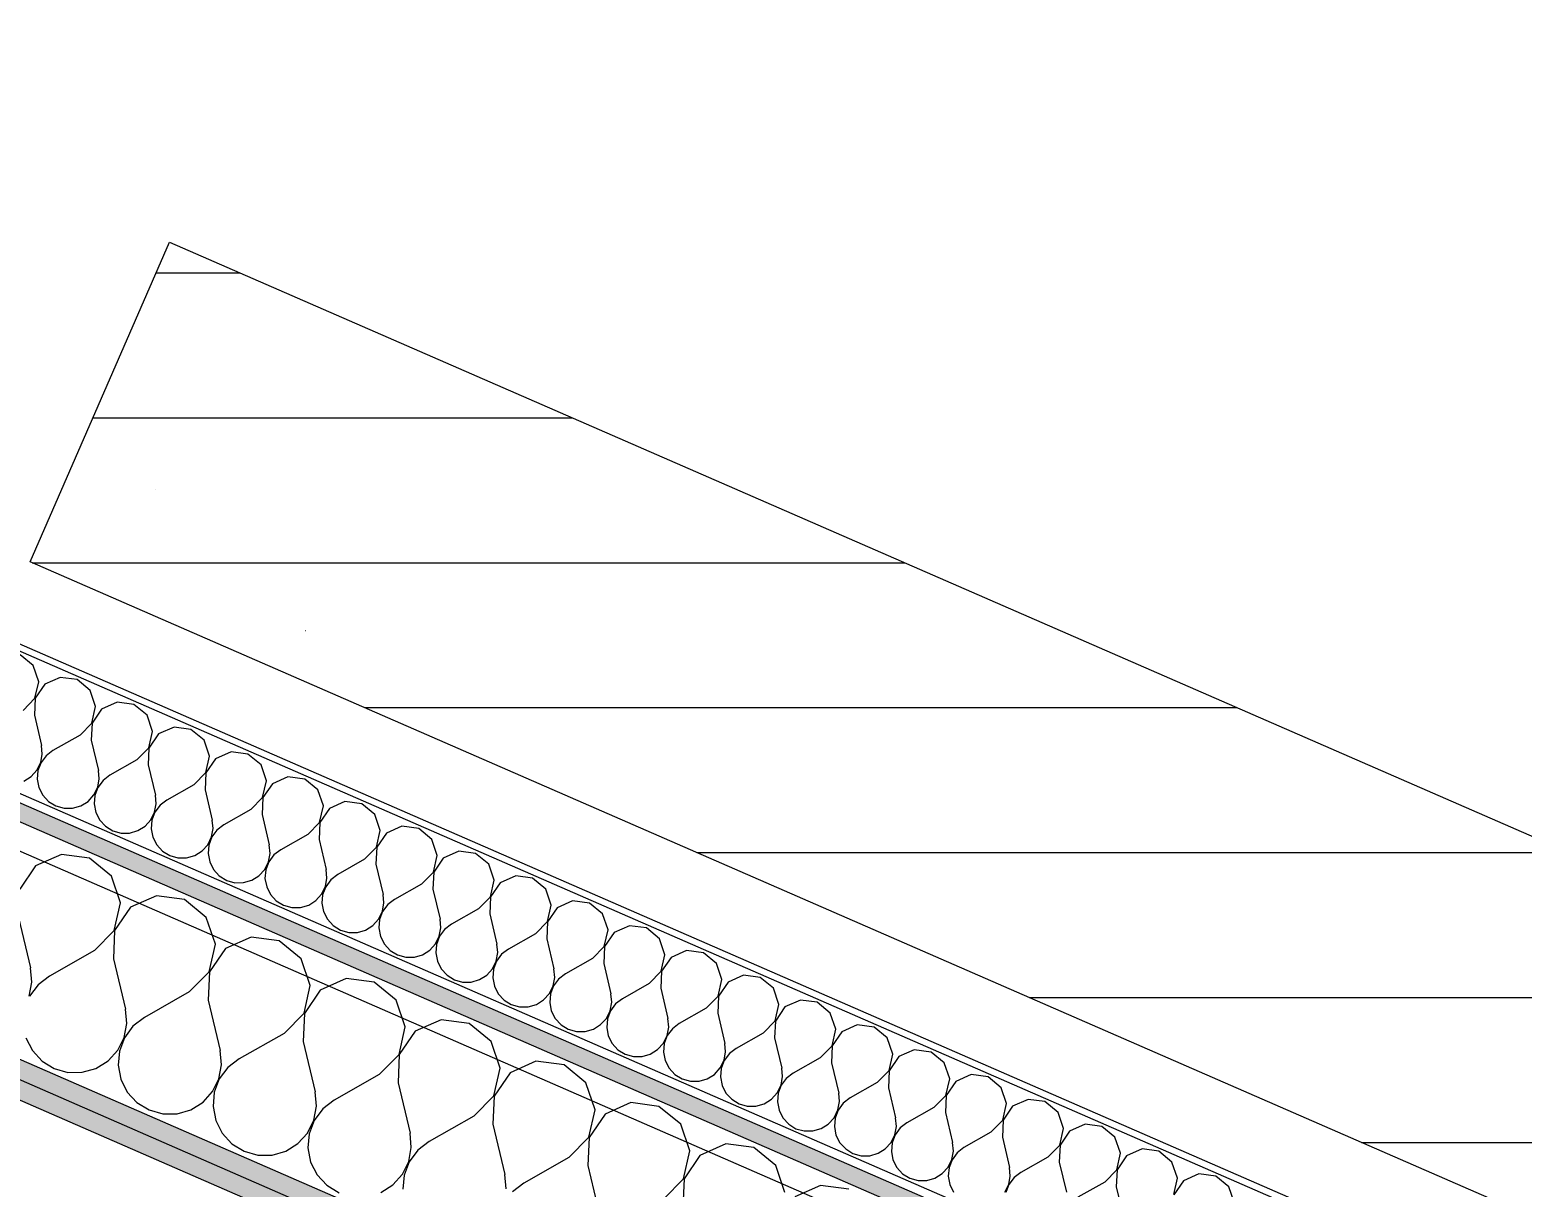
# Model space of a CAD drawing. Header units: millimetres. Extents: x -99530 to 1067232, y -97212 to 137997.
# Drawn here: x 54299 to 55329, y 2069 to 2868 of the extents above; entities that cross this region are included whole.
import ezdxf

# ---------------------------------------------------------------- set-up
doc = ezdxf.new("R2010")
doc.units = ezdxf.units.MM
doc.header["$MEASUREMENT"] = 0
for name, color, linetype, lineweight, true_color in [('A-95-M-SFS_Edge_Pen_No__252', 7, 'Continuous', 13, 0xe8e8e8), ('New_A-25-M_Wall_Ext_Pen_No__107', 7, 'Continuous', 15, 0xa6a6a6), ('New_A-25-M_Wall_Ext_Pen_No__147', 7, 'Continuous', 0, 0x606060)]:
    doc.layers.add(name, color=color, linetype=linetype, lineweight=lineweight, true_color=true_color)
for name, color, linetype, lineweight in [('G-10-P_Topo_Misc_Pen_No__1', 7, 'Continuous', 13), ('New_A-20-M_Hard_Landscape-Phase 1_Pen_No__1', 7, 'Continuous', 13), ('New_A-25-M_Wall_Ext_Pen_No__1', 7, 'Continuous', 13), ('New_A-25-M_Wall_Ext_Pen_No__150', 7, 'Continuous', 0), ('New_A-95-D_Dim_Grid.Dim_Pen_No__4', 7, 'Continuous', 20)]:
    doc.layers.add(name, color=color, linetype=linetype, lineweight=lineweight)
doc.layers.add('New_A-25-M_Wall_Ext', color=7, linetype='Continuous')
doc.layers.add('New_A-95-D_Dim_Grid.Dim', color=7, linetype='Continuous')
doc.styles.add('GENERATED_STYLE_4', font='')
doc.styles.get('GENERATED_STYLE_4').set_extended_font_data('Swis721 BT')
doc.dimstyles.new('GENERATED_STYLE__5', dxfattribs={"dimtxt": 300, "dimasz": 95, "dimexe": 0.18, "dimexo": 0, "dimgap": 0.09, "dimtad": 1, "dimdec": 0, "dimzin": 0, "dimdsep": 46, "dimtxsty": 'GENERATED_STYLE_4', "dimblk": 'ARROWHEAD_2', "dimblk1": 'ARROWHEAD_2', "dimblk2": 'ARROWHEAD_2', "dimcen": 0.09, "dimclrd": 7, "dimclre": 7, "dimclrt": 7, "dimadec": 0, "dimazin": 0, "dimtfac": 1, "dimtdec": 4, "dimtmove": 0, "dimatfit": 3, "dimfxl": 1, "dimtolj": 1, "dimtzin": 0, "dimarcsym": 0})

# ---------------------------------------------------------------- blocks, each defined once
blk = doc.blocks.new('*X272')
at = {"layer": 'New_A-25-M_Wall_Ext_Pen_No__107', "linetype": 'Continuous'}
for p, q in [((54301.3, 2429.1), (54292.3, 2436.5)), ((54305.1, 2418), (54301.3, 2429.1)), ((54319.9, 2420.9), (54309.3, 2416.2)), ((54331.6, 2419.4), (54319.9, 2420.9)), ((54302.5, 2406.6), (54305.1, 2418)), ((54309.3, 2416.2), (54302.7, 2406.5)), ((54340.6, 2411.9), (54331.6, 2419.4)), ((54344.4, 2400.8), (54340.6, 2411.9)), ((54294.3, 2398.2), (54302.5, 2406.6)), ((54302.7, 2406.5), (54302.1, 2394.8)), ((54341.8, 2389.4), (54344.4, 2400.8)), ((54359.2, 2403.8), (54348.5, 2399)), ((54370.8, 2402.2), (54359.2, 2403.8)), ((54379.9, 2394.8), (54370.8, 2402.2)), ((54302.1, 2394.8), (54307.1, 2373.9)), ((54333.6, 2381.1), (54341.8, 2389.4)), ((54341.9, 2389.4), (54341.4, 2377.7)), ((54348.5, 2399), (54341.9, 2389.4)), ((54383.7, 2383.7), (54379.9, 2394.8)), ((54333.6, 2381.1), (54314.9, 2370.5)), ((54381.1, 2372.3), (54383.7, 2383.7)), ((54387.8, 2381.9), (54381.2, 2372.2)), ((54398.5, 2386.7), (54387.8, 2381.9)), ((54410.1, 2385.1), (54398.5, 2386.7)), ((54419.2, 2377.7), (54410.1, 2385.1)), ((54307.6, 2368), (54307.1, 2373.9)), ((54314.9, 2370.5), (54310.2, 2366.9)), ((54341.4, 2377.7), (54346.4, 2356.8)), ((54372.8, 2364), (54381.1, 2372.3)), ((54381.2, 2372.2), (54380.7, 2360.5)), ((54423, 2366.6), (54419.2, 2377.7)), ((54437.8, 2369.5), (54427.1, 2364.8)), ((54449.4, 2368), (54437.8, 2369.5)), ((54303.9, 2356.9), (54306.5, 2362.2)), ((54306.7, 2362.2), (54304.6, 2356.6)), ((54306.5, 2362.2), (54307.6, 2368)), ((54310.2, 2366.9), (54306.7, 2362.2)), ((54372.8, 2364), (54354.2, 2353.4)), ((54380.7, 2360.5), (54385.6, 2339.7)), ((54420.4, 2355.2), (54423, 2366.6)), ((54427.1, 2364.8), (54420.5, 2355.1)), ((54458.5, 2360.5), (54449.4, 2368)), ((54462.2, 2349.5), (54458.5, 2360.5)), ((54294.9, 2349.4), (54300, 2352.6)), ((54300, 2352.6), (54303.9, 2356.9)), ((54304.6, 2356.6), (54304.1, 2350.7)), ((54304.1, 2350.7), (54305.2, 2344.9)), ((54345.8, 2345.1), (54346.9, 2350.9)), ((54349.5, 2349.8), (54346, 2345)), ((54346.9, 2350.9), (54346.4, 2356.8)), ((54354.2, 2353.4), (54349.5, 2349.8)), ((54412.1, 2346.8), (54420.4, 2355.2)), ((54420.5, 2355.1), (54420, 2343.4)), ((54459.6, 2338), (54462.2, 2349.5)), ((54466.4, 2347.6), (54459.8, 2338)), ((54477.1, 2352.4), (54466.4, 2347.6)), ((54488.7, 2350.8), (54477.1, 2352.4)), ((54497.7, 2343.4), (54488.7, 2350.8)), ((54305.2, 2344.9), (54307.9, 2339.7)), ((54307.9, 2339.7), (54311.9, 2335.3)), ((54339.2, 2335.4), (54343.2, 2339.8)), ((54343.2, 2339.8), (54345.8, 2345.1)), ((54343.9, 2339.5), (54343.4, 2333.6)), ((54346, 2345), (54343.9, 2339.5)), ((54386.2, 2333.8), (54385.6, 2339.7)), ((54412.1, 2346.8), (54393.5, 2336.2)), ((54420, 2343.4), (54424.9, 2322.5)), ((54451.4, 2329.7), (54459.6, 2338)), ((54459.8, 2338), (54459.3, 2326.3)), ((54501.5, 2332.3), (54497.7, 2343.4)), ((54311.9, 2335.3), (54316.9, 2332.2)), ((54316.9, 2332.2), (54322.6, 2330.6)), ((54322.6, 2330.6), (54328.5, 2330.7)), ((54328.5, 2330.7), (54334.2, 2332.3)), ((54334.2, 2332.3), (54339.2, 2335.4)), ((54343.4, 2333.6), (54344.5, 2327.8)), ((54344.5, 2327.8), (54347.2, 2322.5)), ((54382.5, 2322.7), (54385.1, 2328)), ((54385.3, 2327.9), (54383.2, 2322.4)), ((54385.1, 2328), (54386.2, 2333.8)), ((54388.8, 2332.7), (54385.3, 2327.9)), ((54393.5, 2336.2), (54388.8, 2332.7)), ((54451.4, 2329.7), (54432.8, 2319.1)), ((54498.9, 2320.9), (54501.5, 2332.3)), ((54505.7, 2330.5), (54499.1, 2320.8)), ((54516.4, 2335.3), (54505.7, 2330.5)), ((54528, 2333.7), (54516.4, 2335.3)), ((54537, 2326.3), (54528, 2333.7)), ((54347.2, 2322.5), (54351.2, 2318.2)), ((54351.2, 2318.2), (54356.2, 2315.1)), ((54373.5, 2315.2), (54378.5, 2318.3)), ((54378.5, 2318.3), (54382.5, 2322.7)), ((54383.2, 2322.4), (54382.7, 2316.5)), ((54425.5, 2316.7), (54424.9, 2322.5)), ((54432.8, 2319.1), (54428.1, 2315.5)), ((54459.3, 2326.3), (54464.2, 2305.4)), ((54490.7, 2312.6), (54498.9, 2320.9)), ((54499.1, 2320.8), (54498.6, 2309.1)), ((54540.8, 2315.2), (54537, 2326.3)), ((54555.7, 2318.2), (54545, 2313.4)), ((54567.3, 2316.6), (54555.7, 2318.2)), ((54356.2, 2315.1), (54361.9, 2313.5)), ((54361.9, 2313.5), (54367.8, 2313.5)), ((54367.8, 2313.5), (54373.5, 2315.2)), ((54382.7, 2316.5), (54383.8, 2310.7)), ((54383.8, 2310.7), (54386.5, 2305.4)), ((54421.8, 2305.5), (54424.4, 2310.8)), ((54424.6, 2310.8), (54422.5, 2305.2)), ((54424.4, 2310.8), (54425.5, 2316.7)), ((54428.1, 2315.5), (54424.6, 2310.8)), ((54490.7, 2312.6), (54472.1, 2302)), ((54498.6, 2309.1), (54503.5, 2288.3)), ((54538.2, 2303.8), (54540.8, 2315.2)), ((54545, 2313.4), (54538.4, 2303.7)), ((54576.3, 2309.1), (54567.3, 2316.6)), ((54580.1, 2298.1), (54576.3, 2309.1)), ((54386.5, 2305.4), (54390.5, 2301.1)), ((54390.5, 2301.1), (54395.5, 2298)), ((54395.5, 2298), (54401.2, 2296.4)), ((54401.2, 2296.4), (54407.1, 2296.4)), ((54407.1, 2296.4), (54412.8, 2298)), ((54412.8, 2298), (54417.8, 2301.2)), ((54417.8, 2301.2), (54421.8, 2305.5)), ((54422.5, 2305.2), (54422, 2299.4)), ((54422, 2299.4), (54423.1, 2293.6)), ((54463.7, 2293.7), (54464.8, 2299.5)), ((54467.4, 2298.4), (54463.8, 2293.6)), ((54464.8, 2299.5), (54464.2, 2305.4)), ((54472.1, 2302), (54467.4, 2298.4)), ((54530, 2295.4), (54538.2, 2303.8)), ((54538.4, 2303.7), (54537.8, 2292)), ((54577.5, 2286.6), (54580.1, 2298.1)), ((54584.2, 2296.3), (54577.7, 2286.6)), ((54594.9, 2301), (54584.2, 2296.3)), ((54606.5, 2299.5), (54594.9, 2301)), ((54615.6, 2292), (54606.5, 2299.5)), ((54423.1, 2293.6), (54425.7, 2288.3)), ((54425.7, 2288.3), (54429.7, 2283.9)), ((54457.1, 2284), (54461.1, 2288.4)), ((54461.1, 2288.4), (54463.7, 2293.7)), ((54461.7, 2288.1), (54461.2, 2282.2)), ((54463.8, 2293.6), (54461.7, 2288.1)), ((54504, 2282.4), (54503.5, 2288.3)), ((54530, 2295.4), (54511.4, 2284.9)), ((54537.8, 2292), (54542.8, 2271.2)), ((54569.3, 2278.3), (54577.5, 2286.6)), ((54577.7, 2286.6), (54577.1, 2274.9)), ((54619.4, 2280.9), (54615.6, 2292)), ((54429.7, 2283.9), (54434.8, 2280.8)), ((54434.8, 2280.8), (54440.5, 2279.2)), ((54440.5, 2279.2), (54446.4, 2279.3)), ((54446.4, 2279.3), (54452.1, 2280.9)), ((54452.1, 2280.9), (54457.1, 2284)), ((54461.2, 2282.2), (54462.4, 2276.4)), ((54462.4, 2276.4), (54465, 2271.1)), ((54500.3, 2271.3), (54503, 2276.6)), ((54503.1, 2276.5), (54501, 2271)), ((54503, 2276.6), (54504, 2282.4)), ((54506.7, 2281.3), (54503.1, 2276.5)), ((54511.4, 2284.9), (54506.7, 2281.3)), ((54569.3, 2278.3), (54550.6, 2267.7)), ((54616.8, 2269.5), (54619.4, 2280.9)), ((54623.5, 2279.1), (54616.9, 2269.4)), ((54634.2, 2283.9), (54623.5, 2279.1)), ((54645.8, 2282.3), (54634.2, 2283.9)), ((54654.9, 2274.9), (54645.8, 2282.3)), ((54465, 2271.1), (54469, 2266.8)), ((54469, 2266.8), (54474.1, 2263.7)), ((54491.4, 2263.8), (54496.4, 2266.9)), ((54496.4, 2266.9), (54500.3, 2271.3)), ((54501, 2271), (54500.5, 2265.1)), ((54542.3, 2259.5), (54543.3, 2265.3)), ((54543.3, 2265.3), (54542.8, 2271.2)), ((54550.6, 2267.7), (54545.9, 2264.1)), ((54577.1, 2274.9), (54582.1, 2254)), ((54608.6, 2261.2), (54616.8, 2269.5)), ((54616.9, 2269.4), (54616.4, 2257.7)), ((54658.7, 2263.8), (54654.9, 2274.9)), ((54673.5, 2266.8), (54662.8, 2262)), ((54685.1, 2265.2), (54673.5, 2266.8)), ((54474.1, 2263.7), (54479.8, 2262.1)), ((54479.8, 2262.1), (54485.7, 2262.1)), ((54485.7, 2262.1), (54491.4, 2263.8)), ((54500.5, 2265.1), (54501.6, 2259.3)), ((54501.6, 2259.3), (54504.3, 2254)), ((54539.6, 2254.2), (54542.3, 2259.5)), ((54542.4, 2259.4), (54540.3, 2253.9)), ((54545.9, 2264.1), (54542.4, 2259.4)), ((54608.6, 2261.2), (54589.9, 2250.6)), ((54616.4, 2257.7), (54621.3, 2236.9)), ((54656.1, 2252.4), (54658.7, 2263.8)), ((54662.8, 2262), (54656.2, 2252.3)), ((54694.2, 2257.8), (54685.1, 2265.2)), ((54698, 2246.7), (54694.2, 2257.8)), ((54504.3, 2254), (54508.3, 2249.7)), ((54508.3, 2249.7), (54513.4, 2246.6)), ((54513.4, 2246.6), (54519.1, 2245)), ((54519.1, 2245), (54525, 2245)), ((54525, 2245), (54530.6, 2246.6)), ((54530.6, 2246.6), (54535.7, 2249.8)), ((54535.7, 2249.8), (54539.6, 2254.2)), ((54540.3, 2253.9), (54539.8, 2248)), ((54539.8, 2248), (54540.9, 2242.2)), ((54581.5, 2242.3), (54582.6, 2248.1)), ((54585.2, 2247), (54581.7, 2242.3)), ((54582.6, 2248.1), (54582.1, 2254)), ((54589.9, 2250.6), (54585.2, 2247)), ((54647.8, 2244), (54656.1, 2252.4)), ((54656.2, 2252.3), (54655.7, 2240.6)), ((54695.3, 2235.3), (54698, 2246.7)), ((54702.1, 2244.9), (54695.5, 2235.2)), ((54712.8, 2249.6), (54702.1, 2244.9)), ((54724.4, 2248.1), (54712.8, 2249.6)), ((54733.4, 2240.6), (54724.4, 2248.1)), ((54540.9, 2242.2), (54543.6, 2236.9)), ((54543.6, 2236.9), (54547.6, 2232.5)), ((54574.9, 2232.6), (54578.9, 2237)), ((54578.9, 2237), (54581.5, 2242.3)), ((54579.6, 2236.7), (54579.1, 2230.8)), ((54581.7, 2242.3), (54579.6, 2236.7)), ((54621.9, 2231), (54621.3, 2236.9)), ((54647.8, 2244), (54629.2, 2233.5)), ((54655.7, 2240.6), (54660.6, 2219.8)), ((54687.1, 2226.9), (54695.3, 2235.3)), ((54695.5, 2235.2), (54695, 2223.5)), ((54737.2, 2229.5), (54733.4, 2240.6)), ((54547.6, 2232.5), (54552.6, 2229.4)), ((54552.6, 2229.4), (54558.3, 2227.9)), ((54558.3, 2227.9), (54564.3, 2227.9)), ((54564.3, 2227.9), (54569.9, 2229.5)), ((54569.9, 2229.5), (54574.9, 2232.6)), ((54579.1, 2230.8), (54580.2, 2225)), ((54580.2, 2225), (54582.9, 2219.8)), ((54618.2, 2219.9), (54620.8, 2225.2)), ((54621, 2225.1), (54618.9, 2219.6)), ((54620.8, 2225.2), (54621.9, 2231)), ((54624.5, 2229.9), (54621, 2225.1)), ((54629.2, 2233.5), (54624.5, 2229.9)), ((54687.1, 2226.9), (54668.5, 2216.3)), ((54734.6, 2218.1), (54737.2, 2229.5)), ((54741.4, 2227.7), (54734.8, 2218.1)), ((54752.1, 2232.5), (54741.4, 2227.7)), ((54763.7, 2230.9), (54752.1, 2232.5)), ((54772.7, 2223.5), (54763.7, 2230.9)), ((54582.9, 2219.8), (54586.9, 2215.4)), ((54586.9, 2215.4), (54591.9, 2212.3)), ((54609.2, 2212.4), (54614.2, 2215.5)), ((54614.2, 2215.5), (54618.2, 2219.9)), ((54618.9, 2219.6), (54618.4, 2213.7)), ((54660.1, 2208.1), (54661.2, 2213.9)), ((54661.2, 2213.9), (54660.6, 2219.8)), ((54668.5, 2216.3), (54663.8, 2212.7)), ((54695, 2223.5), (54699.9, 2202.6)), ((54726.4, 2209.8), (54734.6, 2218.1)), ((54734.8, 2218.1), (54734.3, 2206.4)), ((54776.5, 2212.4), (54772.7, 2223.5)), ((54791.4, 2215.4), (54780.7, 2210.6)), ((54803, 2213.8), (54791.4, 2215.4)), ((54812, 2206.4), (54803, 2213.8)), ((54591.9, 2212.3), (54597.6, 2210.7)), ((54597.6, 2210.7), (54603.5, 2210.7)), ((54603.5, 2210.7), (54609.2, 2212.4)), ((54618.4, 2213.7), (54619.5, 2207.9)), ((54619.5, 2207.9), (54622.2, 2202.6)), ((54657.5, 2202.8), (54660.1, 2208.1)), ((54660.3, 2208), (54658.2, 2202.5)), ((54663.8, 2212.7), (54660.3, 2208)), ((54726.4, 2209.8), (54707.8, 2199.2)), ((54734.3, 2206.4), (54739.2, 2185.5)), ((54773.9, 2201), (54776.5, 2212.4)), ((54780.7, 2210.6), (54774.1, 2200.9)), ((54815.8, 2195.3), (54812, 2206.4)), ((54622.2, 2202.6), (54626.2, 2198.3)), ((54626.2, 2198.3), (54631.2, 2195.2)), ((54631.2, 2195.2), (54636.9, 2193.6)), ((54636.9, 2193.6), (54642.8, 2193.6)), ((54642.8, 2193.6), (54648.5, 2195.3)), ((54648.5, 2195.3), (54653.5, 2198.4)), ((54653.5, 2198.4), (54657.5, 2202.8)), ((54658.2, 2202.5), (54657.7, 2196.6)), ((54657.7, 2196.6), (54658.8, 2190.8)), ((54699.4, 2190.9), (54700.5, 2196.7)), ((54703.1, 2195.6), (54699.6, 2190.9)), ((54700.5, 2196.7), (54699.9, 2202.6)), ((54707.8, 2199.2), (54703.1, 2195.6)), ((54765.7, 2192.7), (54773.9, 2201)), ((54774.1, 2200.9), (54773.6, 2189.2)), ((54813.2, 2183.9), (54815.8, 2195.3)), ((54820, 2193.5), (54813.4, 2183.8)), ((54830.7, 2198.2), (54820, 2193.5)), ((54842.3, 2196.7), (54830.7, 2198.2)), ((54851.3, 2189.2), (54842.3, 2196.7)), ((54658.8, 2190.8), (54661.5, 2185.5)), ((54661.5, 2185.5), (54665.5, 2181.1)), ((54692.8, 2181.3), (54696.8, 2185.6)), ((54696.8, 2185.6), (54699.4, 2190.9)), ((54697.5, 2185.3), (54697, 2179.4)), ((54699.6, 2190.9), (54697.5, 2185.3)), ((54739.8, 2179.6), (54739.2, 2185.5)), ((54765.7, 2192.7), (54747.1, 2182.1)), ((54773.6, 2189.2), (54778.5, 2168.4)), ((54805, 2175.5), (54813.2, 2183.9)), ((54813.4, 2183.8), (54812.8, 2172.1)), ((54855.1, 2178.2), (54851.3, 2189.2)), ((54665.5, 2181.1), (54670.5, 2178.1)), ((54670.5, 2178.1), (54676.2, 2176.5)), ((54676.2, 2176.5), (54682.1, 2176.5)), ((54682.1, 2176.5), (54687.8, 2178.1)), ((54687.8, 2178.1), (54692.8, 2181.3)), ((54697, 2179.4), (54698.1, 2173.6)), ((54698.1, 2173.6), (54700.7, 2168.4)), ((54736.1, 2168.5), (54738.7, 2173.8)), ((54738.8, 2173.7), (54736.7, 2168.2)), ((54738.7, 2173.8), (54739.8, 2179.6)), ((54742.4, 2178.5), (54738.8, 2173.7)), ((54747.1, 2182.1), (54742.4, 2178.5)), ((54805, 2175.5), (54786.3, 2164.9)), ((54852.5, 2166.7), (54855.1, 2178.2)), ((54859.2, 2176.3), (54852.6, 2166.7)), ((54869.9, 2181.1), (54859.2, 2176.3)), ((54881.5, 2179.5), (54869.9, 2181.1)), ((54890.6, 2172.1), (54881.5, 2179.5)), ((54700.7, 2168.4), (54704.7, 2164)), ((54704.7, 2164), (54709.8, 2160.9)), ((54727.1, 2161), (54732.1, 2164.1)), ((54732.1, 2164.1), (54736.1, 2168.5)), ((54736.7, 2168.2), (54736.2, 2162.3)), ((54736.2, 2162.3), (54737.4, 2156.5)), ((54778, 2156.7), (54779, 2162.5)), ((54779, 2162.5), (54778.5, 2168.4)), ((54786.3, 2164.9), (54781.7, 2161.3)), ((54812.8, 2172.1), (54817.8, 2151.2)), ((54844.3, 2158.4), (54852.5, 2166.7)), ((54852.6, 2166.7), (54852.1, 2155)), ((54894.4, 2161), (54890.6, 2172.1)), ((54909.2, 2164), (54898.5, 2159.2)), ((54920.8, 2162.4), (54909.2, 2164)), ((54929.9, 2155), (54920.8, 2162.4)), ((54709.8, 2160.9), (54715.5, 2159.3)), ((54715.5, 2159.3), (54721.4, 2159.4)), ((54721.4, 2159.4), (54727.1, 2161)), ((54737.4, 2156.5), (54740, 2151.2)), ((54775.3, 2151.4), (54778, 2156.7)), ((54778.1, 2156.6), (54776, 2151.1)), ((54781.7, 2161.3), (54778.1, 2156.6)), ((54844.3, 2158.4), (54825.6, 2147.8)), ((54852.1, 2155), (54857.1, 2134.1)), ((54891.8, 2149.6), (54894.4, 2161)), ((54898.5, 2159.2), (54891.9, 2149.5)), ((54933.7, 2143.9), (54929.9, 2155)), ((54740, 2151.2), (54744, 2146.9)), ((54744, 2146.9), (54749.1, 2143.8)), ((54749.1, 2143.8), (54754.8, 2142.2)), ((54754.8, 2142.2), (54760.7, 2142.2)), ((54760.7, 2142.2), (54766.4, 2143.9)), ((54766.4, 2143.9), (54771.4, 2147)), ((54771.4, 2147), (54775.3, 2151.4)), ((54776, 2151.1), (54775.5, 2145.2)), ((54775.5, 2145.2), (54776.6, 2139.4)), ((54817.3, 2139.5), (54818.3, 2145.4)), ((54820.9, 2144.2), (54817.4, 2139.5)), ((54818.3, 2145.4), (54817.8, 2151.2)), ((54825.6, 2147.8), (54820.9, 2144.2)), ((54883.6, 2141.3), (54891.8, 2149.6)), ((54891.9, 2149.5), (54891.4, 2137.8)), ((54931.1, 2132.5), (54933.7, 2143.9)), ((54937.8, 2142.1), (54931.2, 2132.4)), ((54948.5, 2146.9), (54937.8, 2142.1)), ((54960.1, 2145.3), (54948.5, 2146.9)), ((54969.2, 2137.8), (54960.1, 2145.3)), ((54776.6, 2139.4), (54779.3, 2134.1)), ((54779.3, 2134.1), (54783.3, 2129.8)), ((54810.7, 2129.9), (54814.6, 2134.2)), ((54814.6, 2134.2), (54817.3, 2139.5)), ((54815.3, 2133.9), (54814.8, 2128.1)), ((54817.4, 2139.5), (54815.3, 2133.9)), ((54857.6, 2128.2), (54857.1, 2134.1)), ((54883.6, 2141.3), (54864.9, 2130.7)), ((54891.4, 2137.8), (54896.3, 2117)), ((54922.8, 2124.1), (54931.1, 2132.5)), ((54931.2, 2132.4), (54930.7, 2120.7)), ((54972.9, 2126.8), (54969.2, 2137.8)), ((54783.3, 2129.8), (54788.4, 2126.7)), ((54788.4, 2126.7), (54794, 2125.1)), ((54794, 2125.1), (54800, 2125.1)), ((54800, 2125.1), (54805.6, 2126.7)), ((54805.6, 2126.7), (54810.7, 2129.9)), ((54814.8, 2128.1), (54815.9, 2122.3)), ((54815.9, 2122.3), (54818.6, 2117)), ((54853.9, 2117.1), (54856.5, 2122.4)), ((54856.7, 2122.3), (54854.6, 2116.8)), ((54856.5, 2122.4), (54857.6, 2128.2)), ((54860.2, 2127.1), (54856.7, 2122.3)), ((54864.9, 2130.7), (54860.2, 2127.1)), ((54922.8, 2124.1), (54904.2, 2113.6)), ((54970.3, 2115.3), (54972.9, 2126.8)), ((54977.1, 2125), (54970.5, 2115.3)), ((54987.8, 2129.7), (54977.1, 2125)), ((54999.4, 2128.2), (54987.8, 2129.7)), ((55008.4, 2120.7), (54999.4, 2128.2)), ((54818.6, 2117), (54822.6, 2112.6)), ((54822.6, 2112.6), (54827.6, 2109.5)), ((54844.9, 2109.6), (54849.9, 2112.7)), ((54849.9, 2112.7), (54853.9, 2117.1)), ((54854.6, 2116.8), (54854.1, 2110.9)), ((54854.1, 2110.9), (54855.2, 2105.1)), ((54895.8, 2105.3), (54896.9, 2111.1)), ((54896.9, 2111.1), (54896.3, 2117)), ((54904.2, 2113.6), (54899.5, 2110)), ((54930.7, 2120.7), (54935.6, 2099.9)), ((54962.1, 2107), (54970.3, 2115.3)), ((54970.5, 2115.3), (54970, 2103.6)), ((55012.2, 2109.6), (55008.4, 2120.7)), ((55027.1, 2112.6), (55016.4, 2107.8)), ((55038.7, 2111), (55027.1, 2112.6)), ((55047.7, 2103.6), (55038.7, 2111)), ((54827.6, 2109.5), (54833.3, 2107.9)), ((54833.3, 2107.9), (54839.2, 2108)), ((54839.2, 2108), (54844.9, 2109.6)), ((54855.2, 2105.1), (54857.9, 2099.8)), ((54893.2, 2100), (54895.8, 2105.3)), ((54896, 2105.2), (54893.9, 2099.7)), ((54899.5, 2110), (54896, 2105.2)), ((54962.1, 2107), (54943.5, 2096.4)), ((54970, 2103.6), (54974.9, 2082.7)), ((55009.6, 2098.2), (55012.2, 2109.6)), ((55016.4, 2107.8), (55009.8, 2098.1)), ((55051.5, 2092.5), (55047.7, 2103.6)), ((54857.9, 2099.8), (54861.9, 2095.5)), ((54861.9, 2095.5), (54866.9, 2092.4)), ((54866.9, 2092.4), (54872.6, 2090.8)), ((54872.6, 2090.8), (54878.5, 2090.8)), ((54878.5, 2090.8), (54884.2, 2092.5)), ((54884.2, 2092.5), (54889.2, 2095.6)), ((54889.2, 2095.6), (54893.2, 2100)), ((54893.9, 2099.7), (54893.4, 2093.8)), ((54893.4, 2093.8), (54894.5, 2088)), ((54935.1, 2088.2), (54936.2, 2094)), ((54938.8, 2092.8), (54935.3, 2088.1)), ((54936.2, 2094), (54935.6, 2099.9)), ((54943.5, 2096.4), (54938.8, 2092.8)), ((55001.4, 2089.9), (55009.6, 2098.2)), ((55009.8, 2098.1), (55009.3, 2086.4)), ((55048.9, 2081.1), (55051.5, 2092.5)), ((55055.7, 2090.7), (55049.1, 2081)), ((55066.4, 2095.5), (55055.7, 2090.7)), ((55078, 2093.9), (55066.4, 2095.5)), ((55087, 2086.5), (55078, 2093.9)), ((54894.5, 2088), (54897.2, 2082.7)), ((54897.2, 2082.7), (54901.2, 2078.4)), ((54928.5, 2078.5), (54932.5, 2082.9)), ((54932.5, 2082.9), (54935.1, 2088.2)), ((54933.2, 2082.6), (54932.7, 2076.7)), ((54935.3, 2088.1), (54933.2, 2082.6)), ((54975.5, 2076.8), (54974.9, 2082.7)), ((55001.4, 2089.9), (54982.8, 2079.3)), ((55009.3, 2086.4), (55014.2, 2065.6)), ((55040.7, 2072.7), (55048.9, 2081.1)), ((55049.1, 2081), (55048.5, 2069.3)), ((55090.8, 2075.4), (55087, 2086.5)), ((54901.2, 2078.4), (54906.2, 2075.3)), ((54906.2, 2075.3), (54911.9, 2073.7)), ((54911.9, 2073.7), (54917.8, 2073.7)), ((54917.8, 2073.7), (54923.5, 2075.3)), ((54923.5, 2075.3), (54928.5, 2078.5)), ((54932.7, 2076.7), (54933.8, 2070.9)), ((54933.8, 2070.9), (54936.4, 2065.6)), ((54971.8, 2065.7), (54974.4, 2071)), ((54974.5, 2071), (54972.5, 2065.4)), ((54974.4, 2071), (54975.5, 2076.8)), ((54978.1, 2075.7), (54974.5, 2071)), ((54982.8, 2079.3), (54978.1, 2075.7)), ((55040.7, 2072.7), (55022.1, 2062.2)), ((55088.2, 2064), (55090.8, 2075.4)), ((55094.9, 2073.6), (55088.4, 2063.9)), ((55105.6, 2078.3), (55094.9, 2073.6)), ((55117.2, 2076.8), (55105.6, 2078.3)), ((55126.3, 2069.3), (55117.2, 2076.8)), ((55048.5, 2069.3), (55053.5, 2048.5)), ((55130.1, 2058.2), (55126.3, 2069.3))]:
    blk.add_line(p, q, dxfattribs=at)
blk = doc.blocks.new('*X273')
at = {"layer": 'New_A-25-M_Wall_Ext_Pen_No__150', "linetype": 'Continuous'}
for p, q in [((54320.9, 2298.8), (54303, 2290.9)), ((54340.2, 2296.2), (54320.9, 2298.8)), ((54355.3, 2283.8), (54340.2, 2296.2)), ((54303, 2290.9), (54292, 2274.8)), ((54361.6, 2265.4), (54355.3, 2283.8)), ((54357.2, 2246.3), (54361.6, 2265.4)), ((54386.3, 2270.3), (54368.5, 2262.3)), ((54405.7, 2267.7), (54386.3, 2270.3)), ((54420.7, 2255.3), (54405.7, 2267.7)), ((54291.2, 2255.3), (54299.4, 2220.5)), ((54368.5, 2262.3), (54357.5, 2246.2)), ((54427.1, 2236.8), (54420.7, 2255.3)), ((54343.5, 2232.4), (54357.2, 2246.3)), ((54357.5, 2246.2), (54356.6, 2226.7)), ((54422.7, 2217.8), (54427.1, 2236.8)), ((54451.8, 2241.7), (54434, 2233.8)), ((54471.1, 2239.1), (54451.8, 2241.7)), ((54486.2, 2226.7), (54471.1, 2239.1)), ((54343.5, 2232.4), (54312.5, 2214.8)), ((54356.6, 2226.7), (54364.9, 2192)), ((54434, 2233.8), (54423, 2217.7)), ((54492.5, 2208.3), (54486.2, 2226.7)), ((54300.3, 2210.7), (54299.4, 2220.5)), ((54312.5, 2214.8), (54304.7, 2208.8)), ((54409, 2203.9), (54422.7, 2217.8)), ((54423, 2217.7), (54422.1, 2198.2)), ((54298.5, 2201), (54300.3, 2210.7)), ((54304.7, 2208.8), (54298.8, 2200.9)), ((54409, 2203.9), (54378, 2186.2)), ((54488.2, 2189.2), (54492.5, 2208.3)), ((54499.4, 2205.2), (54488.5, 2189.1)), ((54517.3, 2213.2), (54499.4, 2205.2)), ((54536.6, 2210.6), (54517.3, 2213.2)), ((54551.7, 2198.2), (54536.6, 2210.6)), ((54422.1, 2198.2), (54430.3, 2163.4)), ((54558, 2179.7), (54551.7, 2198.2)), ((54365.8, 2182.1), (54364.9, 2192)), ((54378, 2186.2), (54370.1, 2180.2)), ((54474.5, 2175.3), (54488.2, 2189.2)), ((54488.5, 2189.1), (54487.6, 2169.6)), ((54582.8, 2184.6), (54564.9, 2176.7)), ((54602.1, 2182), (54582.8, 2184.6)), ((54364, 2172.5), (54365.8, 2182.1)), ((54370.1, 2180.2), (54364.3, 2172.3)), ((54474.5, 2175.3), (54443.4, 2157.7)), ((54553.7, 2160.7), (54558, 2179.7)), ((54564.9, 2176.7), (54553.9, 2160.6)), ((54617.2, 2169.6), (54602.1, 2182)), ((54296.3, 2172.2), (54300.8, 2163.4)), ((54300.8, 2163.4), (54307.4, 2156.1)), ((54353, 2156.3), (54359.6, 2163.6)), ((54359.6, 2163.6), (54364, 2172.5)), ((54360.8, 2163.1), (54359.9, 2153.3)), ((54364.3, 2172.3), (54360.8, 2163.1)), ((54431.3, 2153.6), (54430.3, 2163.4)), ((54487.6, 2169.6), (54495.8, 2134.9)), ((54623.5, 2151.2), (54617.2, 2169.6)), ((54307.4, 2156.1), (54315.8, 2151)), ((54344.6, 2151.1), (54353, 2156.3)), ((54359.9, 2153.3), (54361.8, 2143.6)), ((54429.5, 2143.9), (54431.3, 2153.6)), ((54443.4, 2157.7), (54435.6, 2151.7)), ((54540, 2146.8), (54553.7, 2160.7)), ((54553.9, 2160.6), (54553.1, 2141.1)), ((54648.2, 2156.1), (54630.4, 2148.1)), ((54667.6, 2153.5), (54648.2, 2156.1)), ((54682.6, 2141.1), (54667.6, 2153.5)), ((54315.8, 2151), (54325.3, 2148.3)), ((54325.3, 2148.3), (54335.2, 2148.4)), ((54335.2, 2148.4), (54344.6, 2151.1)), ((54361.8, 2143.6), (54366.2, 2134.8)), ((54425.1, 2135.1), (54429.5, 2143.9)), ((54429.7, 2143.8), (54426.2, 2134.6)), ((54435.6, 2151.7), (54429.7, 2143.8)), ((54540, 2146.8), (54508.9, 2129.1)), ((54619.1, 2132.1), (54623.5, 2151.2)), ((54630.4, 2148.1), (54619.4, 2132)), ((54366.2, 2134.8), (54372.9, 2127.6)), ((54418.5, 2127.8), (54425.1, 2135.1)), ((54426.2, 2134.6), (54425.4, 2124.8)), ((54496.7, 2125), (54495.8, 2134.9)), ((54553.1, 2141.1), (54561.3, 2106.3)), ((54605.4, 2118.2), (54619.1, 2132.1)), ((54619.4, 2132), (54618.5, 2112.5)), ((54689, 2122.6), (54682.6, 2141.1)), ((54372.9, 2127.6), (54381.3, 2122.4)), ((54381.3, 2122.4), (54390.8, 2119.8)), ((54400.6, 2119.8), (54410.1, 2122.6)), ((54410.1, 2122.6), (54418.5, 2127.8)), ((54425.4, 2124.8), (54427.3, 2115.1)), ((54494.9, 2115.4), (54496.7, 2125)), ((54501.1, 2123.1), (54495.2, 2115.2)), ((54508.9, 2129.1), (54501.1, 2123.1)), ((54684.6, 2103.6), (54689, 2122.6)), ((54713.7, 2127.5), (54695.9, 2119.6)), ((54733, 2124.9), (54713.7, 2127.5)), ((54748.1, 2112.5), (54733, 2124.9)), ((54390.8, 2119.8), (54400.6, 2119.8)), ((54427.3, 2115.1), (54431.7, 2106.3)), ((54490.6, 2106.5), (54494.9, 2115.4)), ((54495.2, 2115.2), (54491.7, 2106)), ((54605.4, 2118.2), (54574.4, 2100.6)), ((54618.5, 2112.5), (54626.8, 2077.8)), ((54695.9, 2119.6), (54684.9, 2103.5)), ((54754.4, 2094.1), (54748.1, 2112.5)), ((54431.7, 2106.3), (54438.4, 2099)), ((54484, 2099.2), (54490.6, 2106.5)), ((54491.7, 2106), (54490.9, 2096.2)), ((54562.2, 2096.5), (54561.3, 2106.3)), ((54574.4, 2100.6), (54566.6, 2094.6)), ((54670.9, 2089.7), (54684.6, 2103.6)), ((54684.9, 2103.5), (54684, 2084)), ((54438.4, 2099), (54446.8, 2093.9)), ((54446.8, 2093.9), (54456.3, 2091.2)), ((54456.3, 2091.2), (54466.1, 2091.3)), ((54466.1, 2091.3), (54475.6, 2094)), ((54475.6, 2094), (54484, 2099.2)), ((54490.9, 2096.2), (54492.7, 2086.5)), ((54560.4, 2086.8), (54562.2, 2096.5)), ((54566.6, 2094.6), (54560.7, 2086.7)), ((54750.1, 2075), (54754.4, 2094.1)), ((54761.3, 2091), (54750.4, 2074.9)), ((54779.2, 2099), (54761.3, 2091)), ((54798.5, 2096.4), (54779.2, 2099)), ((54813.6, 2084), (54798.5, 2096.4)), ((54492.7, 2086.5), (54497.2, 2077.7)), ((54556, 2078), (54560.4, 2086.8)), ((54560.7, 2086.7), (54557.2, 2077.5)), ((54670.9, 2089.7), (54639.9, 2072)), ((54684, 2084), (54692.2, 2049.2)), ((54819.9, 2065.5), (54813.6, 2084)), ((54497.2, 2077.7), (54503.9, 2070.5)), ((54503.9, 2070.5), (54512.3, 2065.3)), ((54541.1, 2065.5), (54549.4, 2070.7)), ((54549.4, 2070.7), (54556, 2078)), ((54557.2, 2077.5), (54556.3, 2067.7)), ((54627.7, 2067.9), (54626.8, 2077.8)), ((54639.9, 2072), (54632, 2066)), ((54736.4, 2061.1), (54750.1, 2075)), ((54750.4, 2074.9), (54749.5, 2055.4)), ((54844.6, 2070.4), (54826.8, 2062.5)), ((54864, 2067.8), (54844.6, 2070.4))]:
    blk.add_line(p, q, dxfattribs=at)
blk = doc.blocks.new('Wall_42_1', base_point=(55197.4, 1734.3))
at = {"layer": 'New_A-25-M_Wall_Ext', "linetype": 'Continuous', "lineweight": 0, "true_color": 0x000000}
h = blk.add_hatch(dxfattribs=at)
h.set_pattern_fill('Plaster_0001', color=178, style=0, pattern_type=2)
h.set_pattern_definition([(0, (0, 0), (0, 173.2051), [0, -100]), (0, (50, 86.6), (0, 173.2051), [0, -100])])
h.paths.add_polyline_path([(55312.7, 1998.8), (54277.2, 2450.3), (54275.4, 2446.2), (55310.9, 1994.6)])
at = {"layer": 'New_A-25-M_Wall_Ext_Pen_No__107', "linetype": 'Continuous'}
for points in [[(54167, 2197.8), (55202.6, 1746.2), (55207.8, 1758.2), (54172.2, 2209.7)], [(54161.8, 2185.9), (55197.4, 1734.3), (55202.6, 1746.2), (54167, 2197.8)]]:
    blk.add_hatch(color=256, dxfattribs=at).paths.add_polyline_path(points)
at = {"layer": 'New_A-25-M_Wall_Ext_Pen_No__147', "linetype": 'Continuous'}
blk.add_hatch(color=256, dxfattribs=at).paths.add_polyline_path([(55272.6, 1906.6), (54237, 2358.2), (54232.2, 2347.2), (55267.8, 1895.6)])
at = {"layer": 'New_A-25-M_Wall_Ext_Pen_No__1', "linetype": 'Continuous'}
for p, q in [((55310.9, 1994.6), (54275.4, 2446.2)), ((55272.6, 1906.6), (54237, 2358.2)), ((55275, 1912.1), (54239.4, 2363.7)), ((55267.8, 1895.6), (54232.2, 2347.2)), ((54172.2, 2209.7), (55207.8, 1758.2)), ((54167, 2197.8), (55202.6, 1746.2))]:
    blk.add_line(p, q, dxfattribs=at)
at = {"layer": 'New_A-25-M_Wall_Ext_Pen_No__1', "linetype": 'Continuous', "flags": 128}
for points in [[(55312.7, 1998.8), (54277.2, 2450.3)], [(54161.8, 2185.9), (55197.4, 1734.3)]]:
    blk.add_lwpolyline(points, dxfattribs=at)
at = {"layer": 'New_A-25-M_Wall_Ext', "color": 250, "lineweight": 50, "true_color": 0x2a2a2a}
for name in ['*X272', '*X273']:
    blk.add_blockref(name, (0, 0), dxfattribs=at)
blk = doc.blocks.new('*D459')
at = {"layer": 'New_A-95-D_Dim_Grid.Dim_Pen_No__4', "linetype": 'Continuous'}
for p, q in [((54402.8, 3851.8), (54477.7, 4023.6)), ((54498.3, 3980.6), (54382.2, 3894.8)), ((54384.2, 3962.1), (54440.2, 3937.7)), ((54440.2, 3937.7), (62690.1, 340.4)), ((62748.1, 383.2), (62632, 297.5))]:
    blk.add_line(p, q, dxfattribs=at)
at = {"layer": 'New_A-95-D_Dim_Grid.Dim_Pen_No__4', "insert": (58103.4, 2405.8), "char_height": 300, "attachment_point": 7, "rotation": 336.4404, "style": 'GENERATED_STYLE_4'}
blk.add_mtext('\\A1;{\\fSwis721 BT|b0|i0|c0|p34;9,000}', dxfattribs=at)
blk = doc.blocks.new('ARROWHEAD_2')
at = {"color": 0, "linetype": 'Continuous', "lineweight": 0}
for p, q in [((-0.378, -0.655), (0.378, 0.655)), ((0, 0), (-1, 0))]:
    blk.add_line(p, q, dxfattribs=at)
blk = doc.blocks.new('*D460')
at = {"layer": 'New_A-95-D_Dim_Grid.Dim_Pen_No__4', "linetype": 'Continuous'}
for p, q in [((54440.2, 3937.7), (62690.1, 340.4)), ((62652.6, 254.4), (62727.5, 426.3)), ((62748.1, 383.2), (62632, 297.5)), ((62690.1, 340.4), (70023.2, -2857.3)), ((69985.7, -2943.2), (70060.7, -2771.3)), ((70081.3, -2814.4), (69965.2, -2900.1))]:
    blk.add_line(p, q, dxfattribs=at)
at = {"layer": 'New_A-95-D_Dim_Grid.Dim_Pen_No__4', "insert": (65894.9, -991.6), "char_height": 300, "attachment_point": 7, "rotation": 336.4404, "style": 'GENERATED_STYLE_4'}
blk.add_mtext('\\A1;{\\fSwis721 BT|b0|i0|c0|p34;8,000}', dxfattribs=at)

msp = doc.modelspace()

# ---------------------------------------------------------------- hatches: boundary and pattern name
at = {"layer": 'New_A-20-M_Hard_Landscape-Phase 1_Pen_No__1', "linetype": 'Continuous'}
h = msp.add_hatch(dxfattribs=at)
h.set_pattern_fill('Roof_Tile_0001', color=256, style=0, pattern_type=2)
h.set_pattern_definition([(0, (0, 0), (0, 100), [])])
h.paths.add_polyline_path([(74807.2, -6441.8), (54299.1, 2500.7), (54395.3, 2721.3), (74903.4, -6221.3)])

# ---------------------------------------------------------------- linework, layer by layer
at = {"layer": 'A-95-M-SFS_Edge_Pen_No__252', "linetype": 'Continuous', "flags": 128}
msp.add_lwpolyline([(44708.7, -19493.2), (65035.3, -28356.6), (74551.4, -6533.2), (54224.8, 2330.2)], dxfattribs=at)
at = {"layer": 'G-10-P_Topo_Misc_Pen_No__1', "linetype": 'Continuous'}
for p, q in [((54385.4, 2550.7), (54385.5, 2550.7)), ((54489, 2453.2), (54489.1, 2453.2))]:
    msp.add_line(p, q, dxfattribs=at)
at = {"layer": 'New_A-20-M_Hard_Landscape-Phase 1_Pen_No__1', "linetype": 'Continuous', "flags": 128}
msp.add_lwpolyline([(74807.2, -6441.8), (54299.1, 2500.7), (54395.3, 2721.3), (74903.4, -6221.3)], close=True, dxfattribs=at)

# ---------------------------------------------------------------- block references
at = {"layer": 'New_A-25-M_Wall_Ext', "color": 250, "lineweight": 50, "true_color": 0x2a2a2a}
msp.add_blockref('Wall_42_1', (55197.4, 1734.3), dxfattribs=at)

# ---------------------------------------------------------------- dimensions: what is measured, and where the dimension line sits
at = {"layer": 'New_A-95-D_Dim_Grid.Dim', "linetype": 'Continuous'}
for base, p1, p2, picture, middle in [((62690.1, 340.4), (54359.3, 3752), (62523.5, -41.6), '*D459', (58649, 2331.6)), ((70023.2, -2857.3), (62523.5, -41.6), (69922.3, -3088.8), '*D460', (66440.5, -1065.9))]:
    dim = msp.add_linear_dim(base=base, p1=p1, p2=p2, angle=336.4404, dimstyle='GENERATED_STYLE__5', dxfattribs=at)
    dim.commit()
    dim.dimension.update_dxf_attribs({"geometry": picture, "text_midpoint": middle, "dimtype": 160, "text_rotation": 336.4404})

doc.saveas('drawing.dxf')
